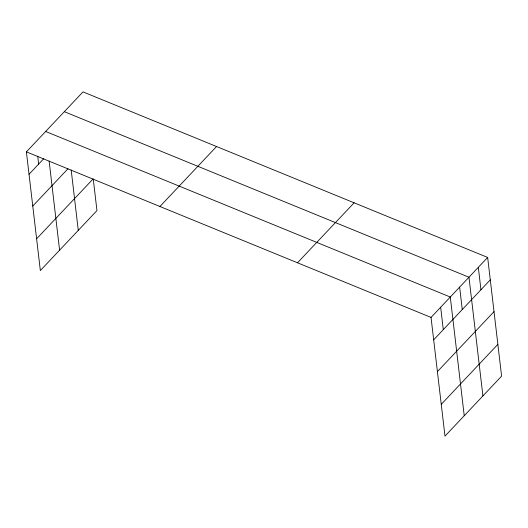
<?xml version="1.0" encoding="UTF-8"?>
<svg xmlns="http://www.w3.org/2000/svg" width="528" height="528" viewBox="0 0 528 528"><rect width="100%" height="100%" fill="white"/><g stroke="black" fill="none" stroke-linecap="round" stroke-linejoin="round"><path stroke-width="0.79" d="M36.61 238.788L93.225 178.807L96.961 210.58L40.346 270.554L26.4 151.866L83.015 91.885L487.654 257.446L501.6 376.134L444.985 436.115L431.039 317.42L487.654 257.446M29.033 174.28L43.751 158.684M32.762 206.052L67.954 168.775M159.931 206.494L216.546 146.52M297.508 262.786L354.123 202.811M433.673 339.834L490.288 279.86M437.402 371.606L494.023 311.632M441.25 404.342L497.864 344.362M64.337 111.679L468.976 277.233L482.915 395.927M45.652 131.472L450.292 297.026L464.231 415.721M26.4 151.866L431.039 317.42M478.315 267.34L480.949 289.753M459.631 287.133L462.264 309.547M440.662 307.223L443.296 329.637M71.181 169.957L78.276 230.373M49.124 161.033L59.591 250.166M37.719 156.077L38.656 164.083"/></g></svg>
